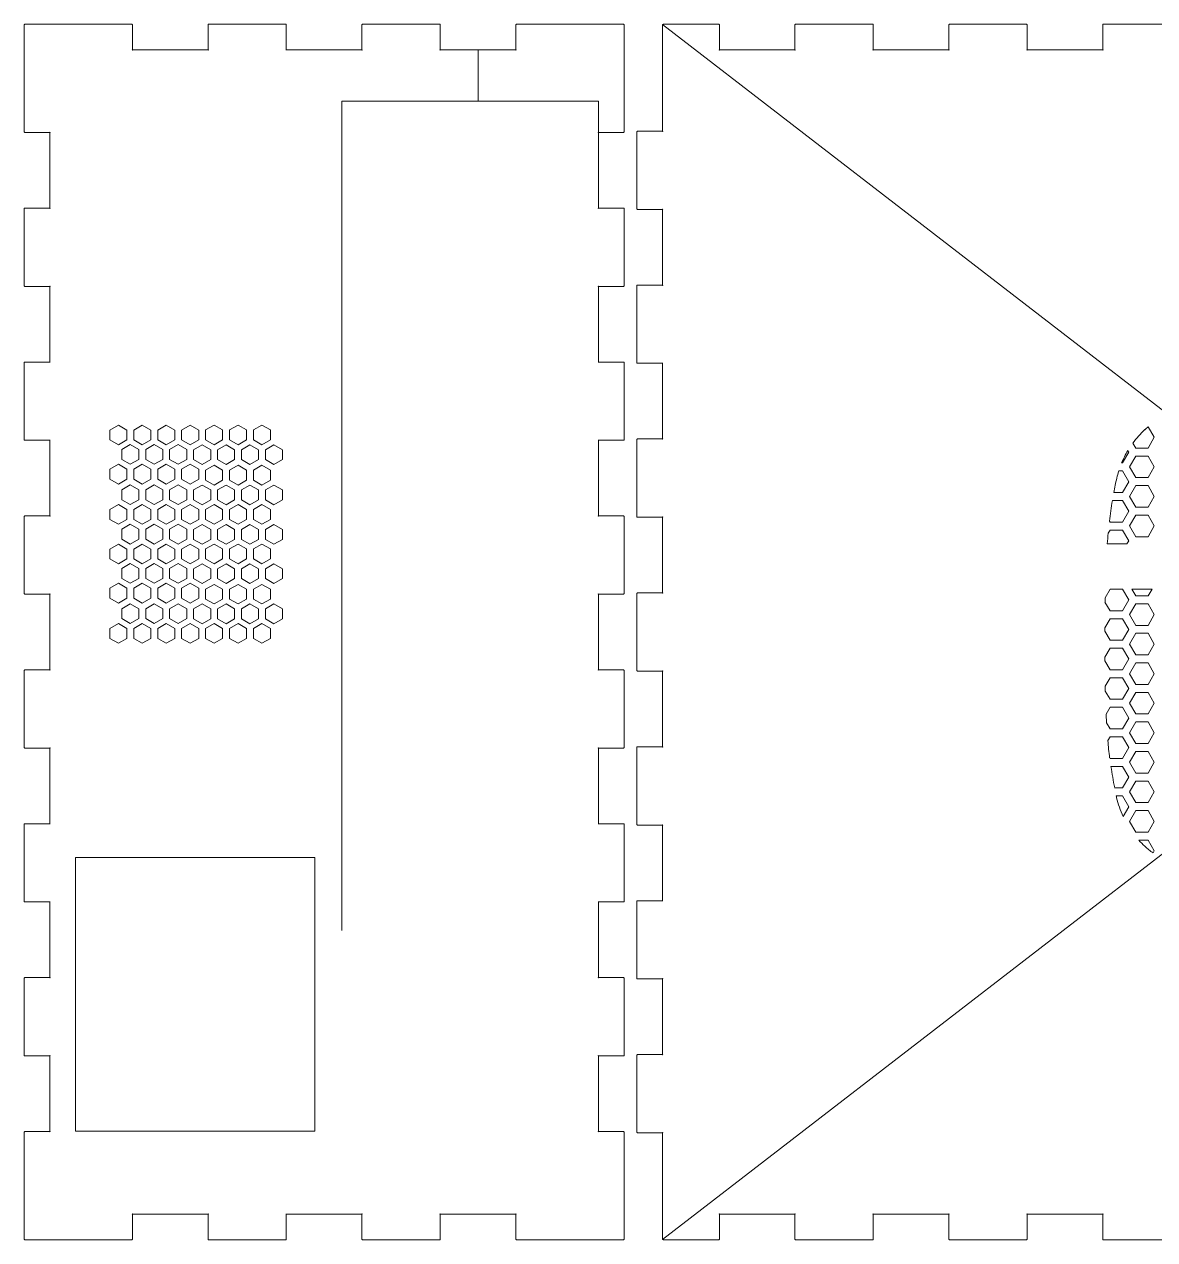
# Model space of a CAD drawing. Extents: x -20 to 272, y -138 to 307.
# Drawn here: x 10 to 142.2, y 165.3 to 307.4 of the extents above; entities that cross this region are included whole.
import ezdxf

# ---------------------------------------------------------------- set-up
doc = ezdxf.new("R2010")
doc.units = 0
doc.header["$MEASUREMENT"] = 0
doc.layers.add('cut', color=1, linetype='Continuous', lineweight=5)
doc.layers.add('helper', color=3, linetype='Continuous', lineweight=5)

msp = doc.modelspace()

# ---------------------------------------------------------------- linework, layer by layer
at = {"layer": 'cut'}
msp.add_lwpolyline([(13.07, 165.3), (22.57, 165.3), (22.59, 165.3), (22.63, 165.32), (22.65, 165.36), (22.65, 165.38), (22.65, 168.3), (22.65, 168.31), (22.64, 168.33), (22.62, 168.33), (22.62, 168.31), (22.64, 168.3), (22.65, 168.3), (31.5, 168.3), (31.51, 168.3), (31.53, 168.31), (31.53, 168.33), (31.51, 168.33), (31.5, 168.31), (31.5, 168.3), (31.5, 165.38), (31.5, 165.36), (31.52, 165.32), (31.56, 165.3), (31.57, 165.3), (40.58, 165.3), (40.59, 165.3), (40.63, 165.32), (40.65, 165.36), (40.65, 165.38), (40.65, 168.3), (40.65, 168.31), (40.64, 168.33), (40.62, 168.33), (40.62, 168.31), (40.64, 168.3), (40.65, 168.3), (49.5, 168.3), (49.51, 168.3), (49.53, 168.31), (49.53, 168.33), (49.51, 168.33), (49.5, 168.31), (49.5, 168.3), (49.5, 165.38), (49.5, 165.36), (49.52, 165.32), (49.56, 165.3), (49.57, 165.3), (58.57, 165.3), (58.59, 165.3), (58.63, 165.32), (58.65, 165.36), (58.65, 165.38), (58.65, 168.3), (58.65, 168.31), (58.64, 168.33), (58.62, 168.33), (58.62, 168.31), (58.64, 168.3), (58.65, 168.3), (67.5, 168.3), (67.51, 168.3), (67.53, 168.31), (67.53, 168.33), (67.51, 168.33), (67.5, 168.31), (67.5, 168.3), (67.5, 165.38), (67.5, 165.36), (67.52, 165.32), (67.56, 165.3), (67.57, 165.3), (77.07, 165.3), (80.07, 165.3), (80.09, 165.3), (80.13, 165.32), (80.15, 165.36), (80.15, 165.38), (80.15, 168.37), (80.15, 177.88), (80.15, 177.89), (80.13, 177.93), (80.09, 177.95), (80.07, 177.95), (77.15, 177.95), (77.14, 177.95), (77.12, 177.94), (77.12, 177.92), (77.14, 177.92), (77.15, 177.94), (77.15, 177.95), (77.15, 186.8), (77.15, 186.81), (77.14, 186.83), (77.12, 186.83), (77.12, 186.81), (77.14, 186.8), (77.15, 186.8), (80.07, 186.8), (80.09, 186.8), (80.13, 186.82), (80.15, 186.86), (80.15, 186.88), (80.15, 195.87), (80.15, 195.89), (80.13, 195.93), (80.09, 195.95), (80.07, 195.95), (77.15, 195.95), (77.14, 195.95), (77.12, 195.94), (77.12, 195.92), (77.14, 195.92), (77.15, 195.94), (77.15, 195.95), (77.15, 204.8), (77.15, 204.81), (77.14, 204.83), (77.12, 204.83), (77.12, 204.81), (77.14, 204.8), (77.15, 204.8), (80.07, 204.8), (80.09, 204.8), (80.13, 204.82), (80.15, 204.86), (80.15, 204.87), (80.15, 213.88), (80.15, 213.89), (80.13, 213.93), (80.09, 213.95), (80.07, 213.95), (77.15, 213.95), (77.14, 213.95), (77.12, 213.94), (77.12, 213.92), (77.14, 213.92), (77.15, 213.94), (77.15, 213.95), (77.15, 222.8), (77.15, 222.81), (77.14, 222.83), (77.12, 222.83), (77.12, 222.81), (77.14, 222.8), (77.15, 222.8), (80.07, 222.8), (80.09, 222.8), (80.13, 222.82), (80.15, 222.86), (80.15, 222.88), (80.15, 231.87), (80.15, 231.89), (80.13, 231.93), (80.09, 231.95), (80.07, 231.95), (77.15, 231.95), (77.14, 231.95), (77.12, 231.94), (77.12, 231.92), (77.14, 231.92), (77.15, 231.94), (77.15, 231.95), (77.15, 240.8), (77.15, 240.81), (77.14, 240.83), (77.12, 240.83), (77.12, 240.81), (77.14, 240.8), (77.15, 240.8), (80.07, 240.8), (80.09, 240.8), (80.13, 240.82), (80.15, 240.86), (80.15, 240.88), (80.15, 249.88), (80.15, 249.89), (80.13, 249.93), (80.09, 249.95), (80.07, 249.95), (77.15, 249.95), (77.14, 249.95), (77.12, 249.94), (77.12, 249.92), (77.14, 249.92), (77.15, 249.94), (77.15, 249.95), (77.15, 258.8), (77.15, 258.81), (77.14, 258.83), (77.12, 258.83), (77.12, 258.81), (77.14, 258.8), (77.15, 258.8), (80.07, 258.8), (80.09, 258.8), (80.13, 258.82), (80.15, 258.86), (80.15, 258.88), (80.15, 267.88), (80.15, 267.89), (80.13, 267.93), (80.09, 267.95), (80.07, 267.95), (77.15, 267.95), (77.14, 267.95), (77.12, 267.94), (77.12, 267.92), (77.14, 267.92), (77.15, 267.94), (77.15, 267.95), (77.15, 276.8), (77.15, 276.81), (77.14, 276.83), (77.12, 276.83), (77.12, 276.81), (77.14, 276.8), (77.15, 276.8), (80.07, 276.8), (80.09, 276.8), (80.13, 276.82), (80.15, 276.86), (80.15, 276.88), (80.15, 285.88), (80.15, 285.89), (80.13, 285.93), (80.09, 285.95), (80.07, 285.95), (77.15, 285.95), (77.14, 285.95), (77.12, 285.94), (77.12, 285.92), (77.14, 285.92), (77.15, 285.94), (77.15, 285.95), (77.15, 294.8), (77.15, 294.81), (77.14, 294.83), (77.12, 294.83), (77.12, 294.81), (77.14, 294.8), (77.15, 294.8), (80.07, 294.8), (80.09, 294.8), (80.13, 294.82), (80.15, 294.86), (80.15, 294.88), (80.15, 304.38), (80.15, 307.38), (80.15, 307.39), (80.13, 307.43), (80.09, 307.45), (80.07, 307.45), (77.07, 307.45), (67.57, 307.45), (67.56, 307.45), (67.52, 307.43), (67.5, 307.39), (67.5, 307.38), (67.5, 304.45), (67.5, 304.44), (67.51, 304.42), (67.53, 304.42), (67.53, 304.44), (67.51, 304.45), (67.5, 304.45), (58.65, 304.45), (58.64, 304.45), (58.62, 304.44), (58.62, 304.42), (58.64, 304.42), (58.65, 304.44), (58.65, 304.45), (58.65, 307.38), (58.65, 307.39), (58.63, 307.43), (58.59, 307.45), (58.57, 307.45), (49.57, 307.45), (49.56, 307.45), (49.52, 307.43), (49.5, 307.39), (49.5, 307.38), (49.5, 304.45), (49.5, 304.44), (49.51, 304.42), (49.53, 304.42), (49.53, 304.44), (49.51, 304.45), (49.5, 304.45), (40.65, 304.45), (40.64, 304.45), (40.62, 304.44), (40.62, 304.42), (40.64, 304.42), (40.65, 304.44), (40.65, 304.45), (40.65, 307.38), (40.65, 307.39), (40.63, 307.43), (40.59, 307.45), (40.58, 307.45), (31.57, 307.45), (31.56, 307.45), (31.52, 307.43), (31.5, 307.39), (31.5, 307.38), (31.5, 304.45), (31.5, 304.44), (31.51, 304.42), (31.53, 304.42), (31.53, 304.44), (31.51, 304.45), (31.5, 304.45), (22.65, 304.45), (22.64, 304.45), (22.62, 304.44), (22.62, 304.42), (22.64, 304.42), (22.65, 304.44), (22.65, 304.45), (22.65, 307.38), (22.65, 307.39), (22.63, 307.43), (22.59, 307.45), (22.57, 307.45), (13.07, 307.45), (10.07, 307.45), (10.06, 307.45), (10.02, 307.43), (10, 307.39), (10, 307.38), (10, 304.38), (10, 294.88), (10, 294.86), (10.02, 294.82), (10.06, 294.8), (10.07, 294.8), (13, 294.8), (13.01, 294.8), (13.03, 294.81), (13.03, 294.83), (13.01, 294.83), (13, 294.81), (13, 294.8), (13, 285.95), (13, 285.94), (13.01, 285.92), (13.03, 285.92), (13.03, 285.94), (13.01, 285.95), (13, 285.95), (10.07, 285.95), (10.06, 285.95), (10.02, 285.93), (10, 285.89), (10, 285.88), (10, 276.88), (10, 276.86), (10.02, 276.82), (10.06, 276.8), (10.07, 276.8), (13, 276.8), (13.01, 276.8), (13.03, 276.81), (13.03, 276.83), (13.01, 276.83), (13, 276.81), (13, 276.8), (13, 267.95), (13, 267.94), (13.01, 267.92), (13.03, 267.92), (13.03, 267.94), (13.01, 267.95), (13, 267.95), (10.07, 267.95), (10.06, 267.95), (10.02, 267.93), (10, 267.89), (10, 267.88), (10, 258.88), (10, 258.86), (10.02, 258.82), (10.06, 258.8), (10.07, 258.8), (13, 258.8), (13.01, 258.8), (13.03, 258.81), (13.03, 258.83), (13.01, 258.83), (13, 258.81), (13, 258.8), (13, 249.95), (13, 249.94), (13.01, 249.92), (13.03, 249.92), (13.03, 249.94), (13.01, 249.95), (13, 249.95), (10.07, 249.95), (10.06, 249.95), (10.02, 249.93), (10, 249.89), (10, 249.88), (10, 240.88), (10, 240.86), (10.02, 240.82), (10.06, 240.8), (10.07, 240.8), (13, 240.8), (13.01, 240.8), (13.03, 240.81), (13.03, 240.83), (13.01, 240.83), (13, 240.81), (13, 240.8), (13, 231.95), (13, 231.94), (13.01, 231.92), (13.03, 231.92), (13.03, 231.94), (13.01, 231.95), (13, 231.95), (10.07, 231.95), (10.06, 231.95), (10.02, 231.93), (10, 231.89), (10, 231.87), (10, 222.88), (10, 222.86), (10.02, 222.82), (10.06, 222.8), (10.07, 222.8), (13, 222.8), (13.01, 222.8), (13.03, 222.81), (13.03, 222.83), (13.01, 222.83), (13, 222.81), (13, 222.8), (13, 213.95), (13, 213.94), (13.01, 213.92), (13.03, 213.92), (13.03, 213.94), (13.01, 213.95), (13, 213.95), (10.07, 213.95), (10.06, 213.95), (10.02, 213.93), (10, 213.89), (10, 213.88), (10, 204.87), (10, 204.86), (10.02, 204.82), (10.06, 204.8), (10.07, 204.8), (13, 204.8), (13.01, 204.8), (13.03, 204.81), (13.03, 204.83), (13.01, 204.83), (13, 204.81), (13, 204.8), (13, 195.95), (13, 195.94), (13.01, 195.92), (13.03, 195.92), (13.03, 195.94), (13.01, 195.95), (13, 195.95), (10.07, 195.95), (10.06, 195.95), (10.02, 195.93), (10, 195.89), (10, 195.87), (10, 186.88), (10, 186.86), (10.02, 186.82), (10.06, 186.8), (10.07, 186.8), (13, 186.8), (13.01, 186.8), (13.03, 186.81), (13.03, 186.83), (13.01, 186.83), (13, 186.81), (13, 186.8), (13, 177.95), (13, 177.94), (13.01, 177.92), (13.03, 177.92), (13.03, 177.94), (13.01, 177.95), (13, 177.95), (10.07, 177.95), (10.06, 177.95), (10.02, 177.93), (10, 177.89), (10, 177.88), (10, 168.37), (10, 165.38), (10, 165.36), (10.02, 165.32), (10.06, 165.3), (10.07, 165.3), (13.07, 165.3)], close=True, dxfattribs=at)
msp.add_lwpolyline([(145.22, 307.45), (136.22, 307.45), (136.21, 307.45), (136.17, 307.43), (136.15, 307.39), (136.15, 307.38), (136.15, 304.45), (136.15, 304.44), (136.16, 304.42), (136.18, 304.42), (136.18, 304.44), (136.16, 304.45), (136.15, 304.45), (127.3, 304.45), (127.29, 304.45), (127.27, 304.44), (127.27, 304.42), (127.29, 304.42), (127.3, 304.44), (127.3, 304.45), (127.3, 307.38), (127.3, 307.39), (127.28, 307.43), (127.24, 307.45), (127.22, 307.45), (118.22, 307.45), (118.21, 307.45), (118.17, 307.43), (118.15, 307.39), (118.15, 307.38), (118.15, 304.45), (118.15, 304.44), (118.16, 304.42), (118.18, 304.42), (118.18, 304.44), (118.16, 304.45), (118.15, 304.45), (109.3, 304.45), (109.29, 304.45), (109.27, 304.44), (109.27, 304.42), (109.29, 304.42), (109.3, 304.44), (109.3, 304.45), (109.3, 307.38), (109.3, 307.39), (109.28, 307.43), (109.24, 307.45), (109.22, 307.45), (100.22, 307.45), (100.21, 307.45), (100.17, 307.43), (100.15, 307.39), (100.15, 307.38), (100.15, 304.45), (100.15, 304.44), (100.16, 304.42), (100.18, 304.42), (100.18, 304.44), (100.16, 304.45), (100.15, 304.45), (91.3, 304.45), (91.29, 304.45), (91.27, 304.44), (91.27, 304.42), (91.29, 304.42), (91.3, 304.44), (91.3, 304.45), (91.3, 307.38), (91.3, 307.39), (91.28, 307.43), (91.24, 307.45), (91.22, 307.45), (84.72, 307.45), (84.71, 307.45), (84.67, 307.43), (84.65, 307.39), (84.65, 307.38), (84.65, 304.38), (84.65, 294.95), (84.65, 294.94), (84.66, 294.92), (84.68, 294.92), (84.68, 294.94), (84.66, 294.95), (84.65, 294.95), (81.72, 294.95), (81.71, 294.95), (81.67, 294.93), (81.65, 294.89), (81.65, 294.88), (81.65, 285.88), (81.65, 285.86), (81.67, 285.82), (81.71, 285.8), (81.72, 285.8), (84.65, 285.8), (84.66, 285.8), (84.68, 285.81), (84.68, 285.83), (84.66, 285.83), (84.65, 285.81), (84.65, 285.8), (84.65, 276.95), (84.65, 276.94), (84.66, 276.92), (84.68, 276.92), (84.68, 276.94), (84.66, 276.95), (84.65, 276.95), (81.72, 276.95), (81.71, 276.95), (81.67, 276.93), (81.65, 276.89), (81.65, 276.88), (81.65, 267.88), (81.65, 267.86), (81.67, 267.82), (81.71, 267.8), (81.72, 267.8), (84.65, 267.8), (84.66, 267.8), (84.68, 267.81), (84.68, 267.83), (84.66, 267.83), (84.65, 267.81), (84.65, 267.8), (84.65, 258.95), (84.65, 258.94), (84.66, 258.92), (84.68, 258.92), (84.68, 258.94), (84.66, 258.95), (84.65, 258.95), (81.72, 258.95), (81.71, 258.95), (81.67, 258.93), (81.65, 258.89), (81.65, 258.88), (81.65, 249.88), (81.65, 249.86), (81.67, 249.82), (81.71, 249.8), (81.72, 249.8), (84.65, 249.8), (84.66, 249.8), (84.68, 249.81), (84.68, 249.83), (84.66, 249.83), (84.65, 249.81), (84.65, 249.8), (84.65, 240.95), (84.65, 240.94), (84.66, 240.92), (84.68, 240.92), (84.68, 240.94), (84.66, 240.95), (84.65, 240.95), (81.72, 240.95), (81.71, 240.95), (81.67, 240.93), (81.65, 240.89), (81.65, 240.88), (81.65, 231.87), (81.65, 231.86), (81.67, 231.82), (81.71, 231.8), (81.72, 231.8), (84.65, 231.8), (84.66, 231.8), (84.68, 231.81), (84.68, 231.83), (84.66, 231.83), (84.65, 231.81), (84.65, 231.8), (84.65, 222.95), (84.65, 222.94), (84.66, 222.92), (84.68, 222.92), (84.68, 222.94), (84.66, 222.95), (84.65, 222.95), (81.72, 222.95), (81.71, 222.95), (81.67, 222.93), (81.65, 222.89), (81.65, 222.88), (81.65, 213.88), (81.65, 213.86), (81.67, 213.82), (81.71, 213.8), (81.72, 213.8), (84.65, 213.8), (84.66, 213.8), (84.68, 213.81), (84.68, 213.83), (84.66, 213.83), (84.65, 213.81), (84.65, 213.8), (84.65, 204.95), (84.65, 204.94), (84.66, 204.92), (84.68, 204.92), (84.68, 204.94), (84.66, 204.95), (84.65, 204.95), (81.72, 204.95), (81.71, 204.95), (81.67, 204.93), (81.65, 204.89), (81.65, 204.87), (81.65, 195.87), (81.65, 195.86), (81.67, 195.82), (81.71, 195.8), (81.72, 195.8), (84.65, 195.8), (84.66, 195.8), (84.68, 195.81), (84.68, 195.83), (84.66, 195.83), (84.65, 195.81), (84.65, 195.8), (84.65, 186.95), (84.65, 186.94), (84.66, 186.92), (84.68, 186.92), (84.68, 186.94), (84.66, 186.95), (84.65, 186.95), (81.72, 186.95), (81.71, 186.95), (81.67, 186.93), (81.65, 186.89), (81.65, 186.88), (81.65, 177.88), (81.65, 177.86), (81.67, 177.82), (81.71, 177.8), (81.72, 177.8), (84.65, 177.8), (84.66, 177.8), (84.68, 177.81), (84.68, 177.83), (84.66, 177.83), (84.65, 177.81), (84.65, 177.8), (84.65, 168.37), (84.65, 165.38), (84.65, 165.36), (84.67, 165.32), (84.71, 165.3), (84.72, 165.3), (84.72, 165.3), (91.22, 165.3), (91.24, 165.3), (91.28, 165.32), (91.3, 165.36), (91.3, 165.38), (91.3, 168.3), (91.3, 168.31), (91.29, 168.33), (91.27, 168.33), (91.27, 168.31), (91.29, 168.3), (91.3, 168.3), (100.15, 168.3), (100.16, 168.3), (100.18, 168.31), (100.18, 168.33), (100.16, 168.33), (100.15, 168.31), (100.15, 168.3), (100.15, 165.38), (100.15, 165.36), (100.17, 165.32), (100.21, 165.3), (100.22, 165.3), (109.22, 165.3), (109.24, 165.3), (109.28, 165.32), (109.3, 165.36), (109.3, 165.38), (109.3, 168.3), (109.3, 168.31), (109.29, 168.33), (109.27, 168.33), (109.27, 168.31), (109.29, 168.3), (109.3, 168.3), (118.15, 168.3), (118.16, 168.3), (118.18, 168.31), (118.18, 168.33), (118.16, 168.33), (118.15, 168.31), (118.15, 168.3), (118.15, 165.38), (118.15, 165.36), (118.17, 165.32), (118.21, 165.3), (118.22, 165.3), (127.22, 165.3), (127.24, 165.3), (127.28, 165.32), (127.3, 165.36), (127.3, 165.38), (127.3, 168.3), (127.3, 168.31), (127.29, 168.33), (127.27, 168.33), (127.27, 168.31), (127.29, 168.3), (127.3, 168.3), (136.15, 168.3), (136.16, 168.3), (136.18, 168.31), (136.18, 168.33), (136.16, 168.33), (136.15, 168.31), (136.15, 168.3), (136.15, 165.38), (136.15, 165.36), (136.17, 165.32), (136.21, 165.3), (136.22, 165.3), (145.22, 165.3)], dxfattribs=at)
at = {"layer": 'cut', "flags": 128}
for points in [[(21, 258.27), (22, 258.85), (22, 260), (21, 260.58), (20, 260), (20, 258.85)], [(23.8, 258.27), (24.8, 258.85), (24.8, 260), (23.8, 260.58), (22.8, 260), (22.8, 258.85)], [(26.6, 258.27), (27.6, 258.85), (27.6, 260), (26.6, 260.58), (25.6, 260), (25.6, 258.85)], [(29.4, 258.27), (30.4, 258.85), (30.4, 260), (29.4, 260.58), (28.4, 260), (28.4, 258.85)], [(32.2, 258.27), (33.2, 258.85), (33.2, 260.01), (32.2, 260.58), (31.2, 260.01), (31.2, 258.85)], [(35, 258.27), (36, 258.85), (36, 260.01), (35, 260.58), (34, 260.01), (34, 258.85)], [(37.8, 258.27), (38.8, 258.85), (38.8, 260.01), (37.8, 260.58), (36.8, 260.01), (36.8, 258.85)], [(22.4, 255.99), (23.4, 256.56), (23.4, 257.72), (22.4, 258.3), (21.4, 257.72), (21.4, 256.56)], [(25.2, 255.99), (26.2, 256.56), (26.2, 257.72), (25.2, 258.3), (24.2, 257.72), (24.2, 256.56)], [(28, 255.99), (29, 256.56), (29, 257.72), (28, 258.3), (27, 257.72), (27, 256.56)], [(30.8, 255.96), (31.8, 256.54), (31.8, 257.7), (30.8, 258.27), (29.8, 257.7), (29.8, 256.54)], [(33.6, 255.96), (34.6, 256.54), (34.6, 257.7), (33.6, 258.27), (32.6, 257.7), (32.6, 256.54)], [(36.4, 255.96), (37.4, 256.54), (37.4, 257.7), (36.4, 258.27), (35.4, 257.7), (35.4, 256.54)], [(39.2, 255.96), (40.2, 256.54), (40.2, 257.7), (39.2, 258.27), (38.2, 257.7), (38.2, 256.54)], [(21, 253.68), (22, 254.25), (22, 255.41), (21, 255.99), (20, 255.41), (20, 254.25)], [(23.8, 253.68), (24.8, 254.25), (24.8, 255.41), (23.8, 255.99), (22.8, 255.41), (22.8, 254.25)], [(26.6, 253.68), (27.6, 254.25), (27.6, 255.41), (26.6, 255.99), (25.6, 255.41), (25.6, 254.25)], [(29.4, 253.68), (30.4, 254.25), (30.4, 255.41), (29.4, 255.99), (28.4, 255.41), (28.4, 254.25)], [(32.2, 253.56), (33.2, 254.14), (33.2, 255.3), (32.2, 255.87), (31.2, 255.3), (31.2, 254.14)], [(35, 253.56), (36, 254.14), (36, 255.3), (35, 255.87), (34, 255.3), (34, 254.14)], [(37.8, 253.56), (38.8, 254.14), (38.8, 255.3), (37.8, 255.87), (36.8, 255.3), (36.8, 254.14)], [(22.4, 251.28), (23.4, 251.85), (23.4, 253.01), (22.4, 253.59), (21.4, 253.01), (21.4, 251.85)], [(25.2, 251.28), (26.2, 251.85), (26.2, 253.01), (25.2, 253.59), (24.2, 253.01), (24.2, 251.85)], [(28, 251.28), (29, 251.85), (29, 253.01), (28, 253.59), (27, 253.01), (27, 251.85)], [(30.8, 251.25), (31.8, 251.83), (31.8, 252.99), (30.8, 253.56), (29.8, 252.99), (29.8, 251.83)], [(33.6, 251.25), (34.6, 251.83), (34.6, 252.99), (33.6, 253.56), (32.6, 252.99), (32.6, 251.83)], [(36.4, 251.25), (37.4, 251.83), (37.4, 252.99), (36.4, 253.56), (35.4, 252.99), (35.4, 251.83)], [(39.2, 251.25), (40.2, 251.83), (40.2, 252.99), (39.2, 253.56), (38.2, 252.99), (38.2, 251.83)], [(21, 248.97), (22, 249.55), (22, 250.7), (21, 251.28), (20, 250.7), (20, 249.55)], [(23.8, 248.97), (24.8, 249.55), (24.8, 250.7), (23.8, 251.28), (22.8, 250.7), (22.8, 249.55)], [(26.6, 248.97), (27.6, 249.55), (27.6, 250.7), (26.6, 251.28), (25.6, 250.7), (25.6, 249.55)], [(29.4, 248.97), (30.4, 249.55), (30.4, 250.7), (29.4, 251.28), (28.4, 250.7), (28.4, 249.55)], [(32.2, 248.97), (33.2, 249.55), (33.2, 250.71), (32.2, 251.28), (31.2, 250.71), (31.2, 249.55)], [(35, 248.97), (36, 249.55), (36, 250.71), (35, 251.28), (34, 250.71), (34, 249.55)], [(37.8, 248.97), (38.8, 249.55), (38.8, 250.71), (37.8, 251.28), (36.8, 250.71), (36.8, 249.55)], [(22.4, 246.66), (23.4, 247.24), (23.4, 248.39), (22.4, 248.97), (21.4, 248.39), (21.4, 247.24)], [(25.2, 246.66), (26.2, 247.24), (26.2, 248.39), (25.2, 248.97), (24.2, 248.39), (24.2, 247.24)], [(28, 246.66), (29, 247.24), (29, 248.39), (28, 248.97), (27, 248.39), (27, 247.24)], [(30.8, 246.64), (31.8, 247.21), (31.8, 248.37), (30.8, 248.95), (29.8, 248.37), (29.8, 247.21)], [(33.6, 246.64), (34.6, 247.21), (34.6, 248.37), (33.6, 248.95), (32.6, 248.37), (32.6, 247.21)], [(36.4, 246.64), (37.4, 247.21), (37.4, 248.37), (36.4, 248.95), (35.4, 248.37), (35.4, 247.21)], [(39.2, 246.64), (40.2, 247.21), (40.2, 248.37), (39.2, 248.95), (38.2, 248.37), (38.2, 247.21)], [(21, 244.35), (22, 244.93), (22, 246.08), (21, 246.66), (20, 246.08), (20, 244.93)], [(23.8, 244.35), (24.8, 244.93), (24.8, 246.08), (23.8, 246.66), (22.8, 246.08), (22.8, 244.93)], [(26.6, 244.35), (27.6, 244.93), (27.6, 246.08), (26.6, 246.66), (25.6, 246.08), (25.6, 244.93)], [(29.4, 244.35), (30.4, 244.93), (30.4, 246.08), (29.4, 246.66), (28.4, 246.08), (28.4, 244.93)], [(32.2, 244.35), (33.2, 244.93), (33.2, 246.09), (32.2, 246.66), (31.2, 246.09), (31.2, 244.93)], [(35, 244.35), (36, 244.93), (36, 246.09), (35, 246.66), (34, 246.09), (34, 244.93)], [(37.8, 244.35), (38.8, 244.93), (38.8, 246.09), (37.8, 246.66), (36.8, 246.09), (36.8, 244.93)], [(22.4, 242.07), (23.4, 242.65), (23.4, 243.8), (22.4, 244.38), (21.4, 243.8), (21.4, 242.65)], [(25.2, 242.07), (26.2, 242.65), (26.2, 243.8), (25.2, 244.38), (24.2, 243.8), (24.2, 242.65)], [(28, 242.07), (29, 242.65), (29, 243.8), (28, 244.38), (27, 243.8), (27, 242.65)], [(30.8, 242.05), (31.8, 242.62), (31.8, 243.78), (30.8, 244.35), (29.8, 243.78), (29.8, 242.62)], [(33.6, 242.05), (34.6, 242.62), (34.6, 243.78), (33.6, 244.35), (32.6, 243.78), (32.6, 242.62)], [(36.4, 242.05), (37.4, 242.62), (37.4, 243.78), (36.4, 244.35), (35.4, 243.78), (35.4, 242.62)], [(39.2, 242.05), (40.2, 242.62), (40.2, 243.78), (39.2, 244.35), (38.2, 243.78), (38.2, 242.62)], [(21, 239.76), (22, 240.34), (22, 241.49), (21, 242.07), (20, 241.49), (20, 240.34)], [(23.8, 239.76), (24.8, 240.34), (24.8, 241.49), (23.8, 242.07), (22.8, 241.49), (22.8, 240.34)], [(26.6, 239.76), (27.6, 240.34), (27.6, 241.49), (26.6, 242.07), (25.6, 241.49), (25.6, 240.34)], [(29.4, 239.76), (30.4, 240.34), (30.4, 241.49), (29.4, 242.07), (28.4, 241.49), (28.4, 240.34)], [(32.2, 239.65), (33.2, 240.22), (33.2, 241.38), (32.2, 241.95), (31.2, 241.38), (31.2, 240.22)], [(35, 239.65), (36, 240.22), (36, 241.38), (35, 241.95), (34, 241.38), (34, 240.22)], [(37.8, 239.65), (38.8, 240.22), (38.8, 241.38), (37.8, 241.95), (36.8, 241.38), (36.8, 240.22)], [(22.4, 237.36), (23.4, 237.94), (23.4, 239.09), (22.4, 239.67), (21.4, 239.09), (21.4, 237.94)], [(25.2, 237.36), (26.2, 237.94), (26.2, 239.09), (25.2, 239.67), (24.2, 239.09), (24.2, 237.94)], [(28, 237.36), (29, 237.94), (29, 239.09), (28, 239.67), (27, 239.09), (27, 237.94)], [(30.8, 237.34), (31.8, 237.91), (31.8, 239.07), (30.8, 239.65), (29.8, 239.07), (29.8, 237.91)], [(33.6, 237.34), (34.6, 237.91), (34.6, 239.07), (33.6, 239.65), (32.6, 239.07), (32.6, 237.91)], [(36.4, 237.34), (37.4, 237.91), (37.4, 239.07), (36.4, 239.65), (35.4, 239.07), (35.4, 237.91)], [(39.2, 237.34), (40.2, 237.91), (40.2, 239.07), (39.2, 239.65), (38.2, 239.07), (38.2, 237.91)], [(21, 235.05), (22, 235.63), (22, 236.78), (21, 237.36), (20, 236.78), (20, 235.63)], [(23.8, 235.05), (24.8, 235.63), (24.8, 236.78), (23.8, 237.36), (22.8, 236.78), (22.8, 235.63)], [(26.6, 235.05), (27.6, 235.63), (27.6, 236.78), (26.6, 237.36), (25.6, 236.78), (25.6, 235.63)], [(29.4, 235.05), (30.4, 235.63), (30.4, 236.78), (29.4, 237.36), (28.4, 236.78), (28.4, 235.63)], [(32.2, 235.05), (33.2, 235.63), (33.2, 236.79), (32.2, 237.36), (31.2, 236.79), (31.2, 235.63)], [(35, 235.05), (36, 235.63), (36, 236.79), (35, 237.36), (34, 236.79), (34, 235.63)], [(37.8, 235.05), (38.8, 235.63), (38.8, 236.79), (37.8, 237.36), (36.8, 236.79), (36.8, 235.63)], [(16, 210), (16, 178), (44, 178), (44, 210)]]:
    msp.add_lwpolyline(points, close=True, dxfattribs=at)
for points in [[(139.67, 258.46), (140, 257.89), (141.45, 257.89), (142.18, 259.15), (141.48, 260.37)], [(138.36, 256.15), (138.45, 256.15), (139.18, 257.41), (139.08, 257.58)], [(140, 256.95), (139.27, 255.69), (140, 254.43), (141.45, 254.43), (142.18, 255.69), (141.45, 256.95), (140, 256.95)], [(137.44, 252.69), (138.45, 252.69), (139.18, 253.95), (138.45, 255.21), (138.02, 255.21)], [(140, 253.5), (139.27, 252.24), (140, 250.98), (141.45, 250.98), (142.18, 252.24), (141.45, 253.5), (140, 253.5)], [(136.94, 249.34), (137, 249.24), (138.45, 249.24), (139.18, 250.5), (138.45, 251.76), (137.28, 251.76)], [(140, 250.04), (139.27, 248.78), (140, 247.52), (141.45, 247.52), (142.18, 248.78), (141.45, 250.04), (140, 250.04)], [(136.68, 246.7), (138.98, 246.7), (139.18, 247.04), (138.45, 248.3), (137, 248.3)], [(137, 248.3), (136.79, 247.94)], [(136.41, 239.88), (137, 238.87), (138.45, 238.87), (139.18, 240.13), (138.45, 241.39), (137, 241.39)], [(137, 241.39), (136.42, 240.39)], [(139.54, 241.4), (140, 240.61), (141.45, 240.61), (141.91, 241.4), (139.54, 241.4)], [(140, 239.68), (139.27, 238.41), (140, 237.15), (141.45, 237.15), (142.18, 238.41), (141.45, 239.68), (140, 239.68)], [(137, 237.93), (136.39, 236.88)], [(136.39, 236.47), (137, 235.41), (138.45, 235.41), (139.18, 236.67), (138.45, 237.93), (137, 237.93)], [(140, 236.22), (139.27, 234.96), (140, 233.7), (141.45, 233.7), (142.18, 234.96), (141.45, 236.22), (140, 236.22)], [(137, 234.48), (136.39, 233.43)], [(136.39, 233), (137, 231.96), (138.45, 231.96), (139.18, 233.22), (138.45, 234.48), (137, 234.48)], [(140, 232.76), (139.27, 231.5), (140, 230.24), (141.45, 230.24), (142.18, 231.5), (141.45, 232.76), (140, 232.76)], [(137, 231.02), (136.42, 230.03)], [(136.44, 229.47), (137, 228.5), (138.45, 228.5), (139.18, 229.76), (138.45, 231.02), (137, 231.02)], [(140, 229.31), (139.27, 228.05), (140, 226.79), (141.45, 226.79), (142.18, 228.05), (141.45, 229.31), (140, 229.31)], [(137, 227.57), (136.53, 226.77)], [(136.59, 225.75), (137, 225.05), (138.45, 225.05), (139.18, 226.31), (138.45, 227.57), (137, 227.57)], [(140, 225.85), (139.27, 224.59), (140, 223.33), (141.45, 223.33), (142.18, 224.59), (141.45, 225.85), (140, 225.85)], [(137, 224.11), (136.75, 223.68)], [(136.96, 221.66), (137, 221.59), (138.45, 221.59), (139.18, 222.85), (138.45, 224.11), (137, 224.11)], [(140, 222.4), (139.27, 221.14), (140, 219.88), (141.45, 219.88), (142.18, 221.14), (141.45, 222.4), (140, 222.4)], [(137.54, 218.14), (138.45, 218.14), (139.18, 219.4), (138.45, 220.66), (137.11, 220.66)], [(140, 218.94), (139.27, 217.68), (140, 216.42), (141.45, 216.42), (142.18, 217.68), (141.45, 218.94), (140, 218.94)], [(138.52, 214.8), (139.18, 215.94), (138.45, 217.2), (137.73, 217.2)], [(140, 215.49), (139.27, 214.23), (140, 212.97), (141.45, 212.97), (142.18, 214.23), (141.45, 215.49), (140, 215.49)], [(142.04, 210.54), (142.18, 210.77), (141.45, 212.03), (140.36, 212.03)]]:
    msp.add_lwpolyline(points, dxfattribs=at)
at = {"layer": 'cut'}
for centre, radius, start, end in [((148.18, 252), 10.72, 128.7264, 131.4369), ((148.39, 252.06), 10.82, 132.4778, 143.7653), ((148.51, 251.96), 10.98, 149.1878, 157.5833), ((148.68, 251.88), 11.17, 162.639, 167.0844), ((178.26, 245.15), 41.51, 167.1653, 169.5396), ((188.81, 243.2), 52.24, 170.5772, 173.2585), ((206.04, 240.97), 69.6, 174.2479, 175.2728), ((305.43, 238.75), 169.02, 179.446, 179.6175), ((761.61, 231.97), 625.24, 179.54988, 179.58762), ((446.72, 234.73), 310.33, 180.24, 180.3183), ((271.23, 232.75), 134.83, 181.1557, 181.3927), ((226.43, 230.39), 89.97, 182.307, 182.5992), ((219.88, 231.82), 83.5, 183.7871, 184.1752), ((197.03, 228.98), 60.52, 185.023, 186.9509), ((182.96, 227.25), 46.32, 188.1772, 191.3412), ((176.57, 224.91), 39.6, 191.2219, 191.5514), ((148.6, 219.5), 11.12, 193.1194, 204.9954), ((148.37, 219.25), 10.78, 221.9932, 227.3872), ((148.22, 219.27), 10.7, 228.0706, 234.7293)]:
    msp.add_arc(centre, radius, start, end, dxfattribs=at)
at = {"layer": 'helper'}
for p, q in [((84.67, 307.43), (268.78, 165.32)), ((84.67, 165.32), (268.78, 307.43)), ((63.08, 298.45), (63.08, 304.45)), ((47.15, 298.45), (77.15, 298.45)), ((47.15, 201.45), (47.15, 298.45)), ((63.08, 298.45), (77.15, 298.45)), ((77.15, 290.37), (77.15, 298.45))]:
    msp.add_line(p, q, dxfattribs=at)

doc.saveas('drawing.dxf')
